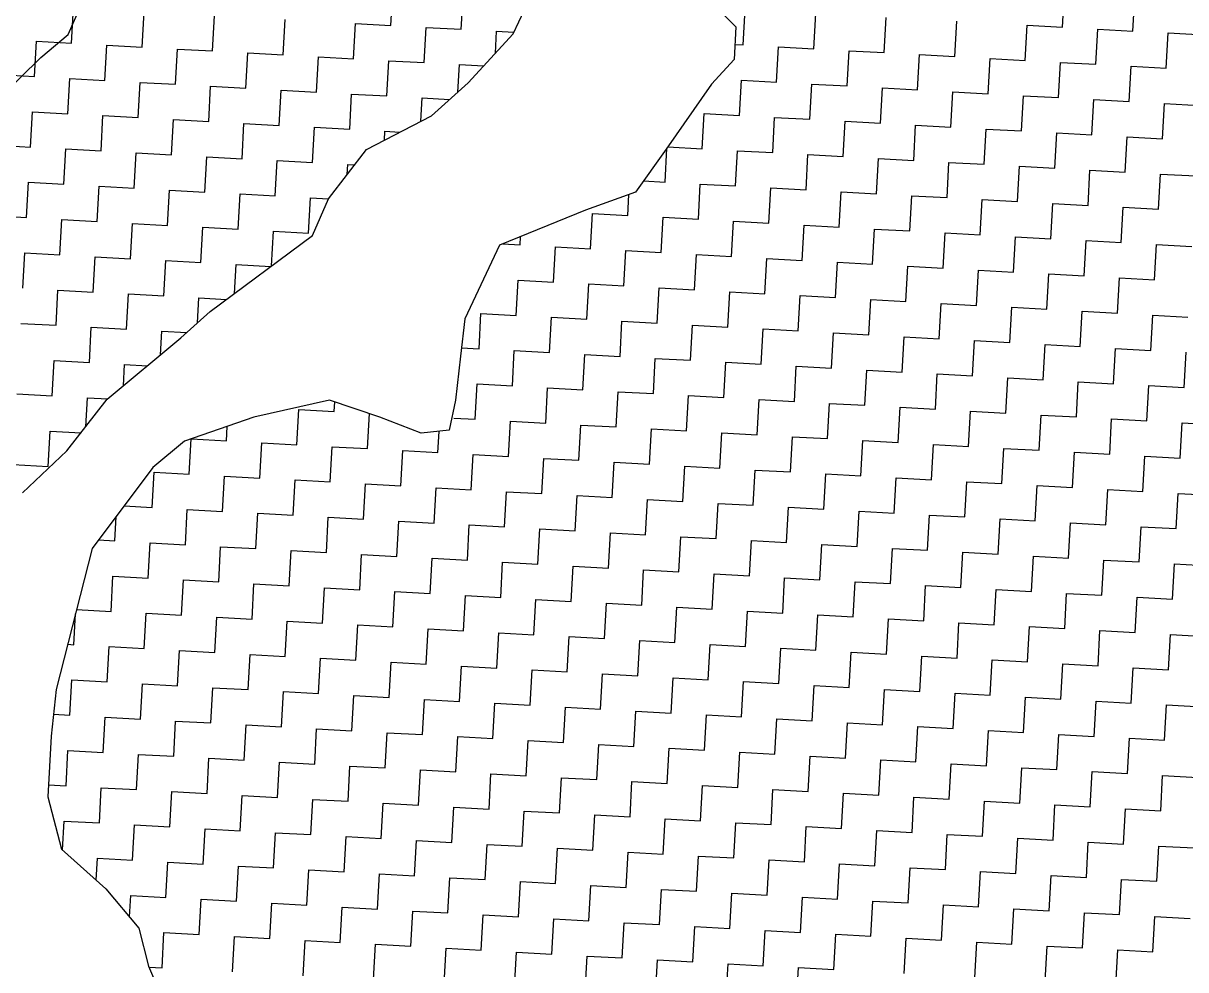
# Model space of a CAD drawing. Header units: metres. Extents: x 277693 to 281059, y 2038920 to 2043234.
# Drawn here: x 278589.8 to 279005.1, y 2042342.5 to 2042680.6 of the extents above; entities that cross this region are included whole.
import ezdxf

# ---------------------------------------------------------------- set-up
doc = ezdxf.new("R2010")
doc.units = ezdxf.units.M
doc.header["$MEASUREMENT"] = 0
doc.layers.add('LINE_WATER', color=4, linetype='Continuous')
doc.layers.add('POLY_HATCH', color=12, linetype='Continuous')

msp = doc.modelspace()

# ---------------------------------------------------------------- linework, layer by layer
at = {"layer": 'LINE_WATER'}
for p, q in [((278605.86, 2042676.52), (278613.52, 2042694.15)), ((278596.04, 2042668.36), (278605.86, 2042676.52)), ((278581.19, 2042653.8), (278596.04, 2042668.36))]:
    msp.add_line(p, q, dxfattribs=at)
at = {"layer": 'POLY_HATCH'}
for p, q in [((278764.78, 2042676.82), (278775.32, 2042699.19)), ((278834.91, 2042688.95), (278844.39, 2042679.24)), ((278844.39, 2042679.24), (278843.75, 2042667.6)), ((278748.78, 2042659.34), (278764.78, 2042676.82)), ((278843.75, 2042667.6), (278835.75, 2042658.86)), ((278735.6, 2042647.54), (278748.78, 2042659.34)), ((278835.75, 2042658.86), (278819.44, 2042635.55)), ((278712.39, 2042635.47), (278735.6, 2042647.54)), ((278698.89, 2042617.85), (278712.39, 2042635.47)), ((278819.44, 2042635.55), (278808.57, 2042620.29)), ((278693.16, 2042604.81), (278698.89, 2042617.85)), ((278808.57, 2042620.29), (278790.68, 2042613.77)), ((278790.68, 2042613.77), (278759.92, 2042601.27)), ((278656.59, 2042577.62), (278693.16, 2042604.81)), ((278759.92, 2042601.27), (278747.55, 2042574.99)), ((278646.04, 2042568.19), (278656.59, 2042577.62)), ((278747.55, 2042574.99), (278745.98, 2042561.72)), ((278619.78, 2042546.26), (278646.04, 2042568.19)), ((278745.98, 2042561.72), (278744.27, 2042545.96)), ((278605.4, 2042527.86), (278619.78, 2042546.26)), ((278699.18, 2042545.94), (278672.12, 2042539.92)), ((278717.22, 2042539.94), (278699.18, 2042545.94)), ((278744.27, 2042545.96), (278742.01, 2042535.23)), ((278672.12, 2042539.92), (278647.43, 2042531.27)), ((278731.93, 2042534.12), (278717.22, 2042539.94)), ((278742.01, 2042535.23), (278731.93, 2042534.12)), ((278647.43, 2042531.27), (278636.05, 2042521.88)), ((278589.55, 2042512.88), (278605.4, 2042527.86)), ((278636.05, 2042521.88), (278614.42, 2042493.03)), ((278614.42, 2042493.03), (278601.53, 2042442.57)), ((278601.53, 2042442.57), (278599.78, 2042425.98)), ((278599.78, 2042425.98), (278598.59, 2042404.34)), ((278598.59, 2042404.34), (278603.41, 2042385.65)), ((278603.41, 2042385.65), (278619.33, 2042371.42)), ((278619.33, 2042371.42), (278631.08, 2042357.42)), ((278631.08, 2042357.42), (278634.51, 2042343.87)), ((278634.51, 2042343.87), (278642.66, 2042325.06))]:
    msp.add_line(p, q, dxfattribs=at)
at = {"layer": 'POLY_HATCH', "linetype": 'Continuous'}
for p, q in [((278721.1, 2042679.8), (278721.8, 2042692.39)), ((278961.11, 2042679.19), (278961.81, 2042691.79)), ((278746.29, 2042678.41), (278746.99, 2042691)), ((278986.3, 2042677.8), (278987, 2042690.4)), ((278607.05, 2042673.45), (278607.74, 2042686.05)), ((278632.24, 2042672.06), (278632.94, 2042684.66)), ((278657.43, 2042670.67), (278658.13, 2042683.27)), ((278847.06, 2042672.85), (278847.75, 2042685.45)), ((278872.25, 2042671.46), (278872.94, 2042684.06)), ((278682.62, 2042669.29), (278683.32, 2042681.88)), ((278707.81, 2042667.9), (278708.51, 2042680.49)), ((278708.51, 2042680.49), (278721.1, 2042679.8)), ((278733, 2042666.51), (278733.7, 2042679.1)), ((278733.7, 2042679.1), (278746.29, 2042678.41)), ((278897.44, 2042670.07), (278898.13, 2042682.67)), ((278922.63, 2042668.68), (278923.32, 2042681.28)), ((278947.82, 2042667.29), (278948.52, 2042679.89)), ((278948.52, 2042679.89), (278961.11, 2042679.19)), ((278758.46, 2042669.91), (278758.89, 2042677.71)), ((278758.89, 2042677.71), (278765.04, 2042677.37)), ((278973.01, 2042665.9), (278973.71, 2042678.5)), ((278973.71, 2042678.5), (278986.3, 2042677.8)), ((278998.2, 2042664.51), (278998.9, 2042677.11)), ((278998.9, 2042677.11), (279011.49, 2042676.41)), ((278593.76, 2042661.55), (278594.45, 2042674.15)), ((278594.45, 2042674.15), (278607.05, 2042673.45)), ((278618.95, 2042660.16), (278619.65, 2042672.76)), ((278619.65, 2042672.76), (278632.24, 2042672.06)), ((278644.14, 2042658.77), (278644.84, 2042671.37)), ((278644.84, 2042671.37), (278657.43, 2042670.67)), ((278844.05, 2042673.02), (278847.06, 2042672.85)), ((278858.96, 2042659.56), (278859.65, 2042672.15)), ((278859.65, 2042672.15), (278872.25, 2042671.46)), ((278884.15, 2042658.17), (278884.84, 2042670.77)), ((278884.84, 2042670.77), (278897.44, 2042670.07)), ((278669.33, 2042657.38), (278670.03, 2042669.98)), ((278670.03, 2042669.98), (278682.62, 2042669.29)), ((278694.52, 2042656), (278695.22, 2042668.59)), ((278695.22, 2042668.59), (278707.81, 2042667.9)), ((278719.71, 2042654.61), (278720.41, 2042667.2)), ((278720.41, 2042667.2), (278733, 2042666.51)), ((278909.34, 2042656.78), (278910.03, 2042669.38)), ((278910.03, 2042669.38), (278922.63, 2042668.68)), ((278934.53, 2042655.39), (278935.23, 2042667.99)), ((278935.23, 2042667.99), (278947.82, 2042667.29)), ((278959.72, 2042654), (278960.42, 2042666.6)), ((278960.42, 2042666.6), (278973.01, 2042665.9)), ((278581.16, 2042662.25), (278593.76, 2042661.55)), ((278745.06, 2042656.01), (278745.6, 2042665.81)), ((278745.6, 2042665.81), (278754.27, 2042665.33)), ((278984.91, 2042652.61), (278985.61, 2042665.21)), ((278985.61, 2042665.21), (278998.2, 2042664.51)), ((278605.66, 2042648.26), (278606.36, 2042660.86)), ((278606.36, 2042660.86), (278618.95, 2042660.16)), ((278630.85, 2042646.87), (278631.55, 2042659.47)), ((278631.55, 2042659.47), (278644.14, 2042658.77)), ((278656.04, 2042645.48), (278656.74, 2042658.08)), ((278656.74, 2042658.08), (278669.33, 2042657.38)), ((278845.67, 2042647.66), (278846.36, 2042660.25)), ((278846.36, 2042660.25), (278858.96, 2042659.56)), ((278870.86, 2042646.27), (278871.55, 2042658.86)), ((278871.55, 2042658.86), (278884.15, 2042658.17)), ((278681.23, 2042644.09), (278681.93, 2042656.69)), ((278681.93, 2042656.69), (278694.52, 2042656)), ((278706.42, 2042642.7), (278707.12, 2042655.3)), ((278707.12, 2042655.3), (278719.71, 2042654.61)), ((278731.85, 2042645.59), (278732.31, 2042653.91)), ((278732.31, 2042653.91), (278742.11, 2042653.37)), ((278896.05, 2042644.88), (278896.74, 2042657.48)), ((278896.74, 2042657.48), (278909.34, 2042656.78)), ((278921.24, 2042643.49), (278921.93, 2042656.09)), ((278921.93, 2042656.09), (278934.53, 2042655.39)), ((278946.43, 2042642.1), (278947.13, 2042654.7)), ((278947.13, 2042654.7), (278959.72, 2042654)), ((278971.62, 2042640.71), (278972.32, 2042653.31)), ((278972.32, 2042653.31), (278984.91, 2042652.61)), ((278996.81, 2042639.32), (278997.51, 2042651.92)), ((278997.51, 2042651.92), (279010.1, 2042651.22)), ((278592.37, 2042636.36), (278593.07, 2042648.96)), ((278593.07, 2042648.96), (278605.66, 2042648.26)), ((278617.56, 2042634.97), (278618.26, 2042647.57)), ((278618.26, 2042647.57), (278630.85, 2042646.87)), ((278642.75, 2042633.58), (278643.45, 2042646.18)), ((278643.45, 2042646.18), (278656.04, 2042645.48)), ((278832.38, 2042635.76), (278833.07, 2042648.35)), ((278833.07, 2042648.35), (278845.67, 2042647.66)), ((278857.57, 2042634.37), (278858.26, 2042646.96)), ((278858.26, 2042646.96), (278870.86, 2042646.27)), ((278667.94, 2042632.19), (278668.64, 2042644.79)), ((278668.64, 2042644.79), (278681.23, 2042644.09)), ((278693.13, 2042630.8), (278693.83, 2042643.4)), ((278693.83, 2042643.4), (278706.42, 2042642.7)), ((278718.84, 2042638.83), (278719.02, 2042642.01)), ((278719.02, 2042642.01), (278724.39, 2042641.71)), ((278882.76, 2042632.98), (278883.45, 2042645.57)), ((278883.45, 2042645.57), (278896.05, 2042644.88)), ((278907.95, 2042631.59), (278908.64, 2042644.19)), ((278908.64, 2042644.19), (278921.24, 2042643.49)), ((278933.14, 2042630.2), (278933.84, 2042642.8)), ((278933.84, 2042642.8), (278946.43, 2042642.1)), ((278958.33, 2042628.81), (278959.03, 2042641.41)), ((278959.03, 2042641.41), (278971.62, 2042640.71)), ((278983.52, 2042627.42), (278984.22, 2042640.02)), ((278984.22, 2042640.02), (278996.81, 2042639.32)), ((278579.78, 2042637.06), (278592.37, 2042636.36)), ((278604.27, 2042623.07), (278604.97, 2042635.67)), ((278604.97, 2042635.67), (278617.56, 2042634.97)), ((278629.46, 2042621.68), (278630.16, 2042634.28)), ((278630.16, 2042634.28), (278642.75, 2042633.58)), ((278819.09, 2042623.86), (278819.76, 2042636.01)), ((278820.06, 2042636.44), (278832.38, 2042635.76)), ((278844.28, 2042622.47), (278844.97, 2042635.06)), ((278844.97, 2042635.06), (278857.57, 2042634.37)), ((278869.47, 2042621.08), (278870.16, 2042633.67)), ((278870.16, 2042633.67), (278882.76, 2042632.98)), ((278654.65, 2042620.29), (278655.35, 2042632.89)), ((278655.35, 2042632.89), (278667.94, 2042632.19)), ((278679.84, 2042618.9), (278680.54, 2042631.5)), ((278680.54, 2042631.5), (278693.13, 2042630.8)), ((278705.53, 2042626.52), (278705.73, 2042630.11)), ((278705.73, 2042630.11), (278708.18, 2042629.97)), ((278894.66, 2042619.69), (278895.35, 2042632.28)), ((278895.35, 2042632.28), (278907.95, 2042631.59)), ((278919.85, 2042618.3), (278920.55, 2042630.9)), ((278920.55, 2042630.9), (278933.14, 2042630.2)), ((278945.04, 2042616.91), (278945.74, 2042629.51)), ((278945.74, 2042629.51), (278958.33, 2042628.81)), ((278970.23, 2042615.52), (278970.93, 2042628.12)), ((278970.93, 2042628.12), (278983.52, 2042627.42)), ((278995.42, 2042614.13), (278996.12, 2042626.73)), ((278996.12, 2042626.73), (279008.71, 2042626.03)), ((278590.98, 2042611.17), (278591.68, 2042623.77)), ((278591.68, 2042623.77), (278604.27, 2042623.07)), ((278616.17, 2042609.78), (278616.87, 2042622.38)), ((278616.87, 2042622.38), (278629.46, 2042621.68)), ((278641.36, 2042608.39), (278642.06, 2042620.99)), ((278642.06, 2042620.99), (278654.65, 2042620.29)), ((278811.41, 2042624.28), (278819.09, 2042623.86)), ((278830.99, 2042610.57), (278831.68, 2042623.16)), ((278831.68, 2042623.16), (278844.28, 2042622.47)), ((278856.18, 2042609.18), (278856.87, 2042621.77)), ((278856.87, 2042621.77), (278869.47, 2042621.08)), ((278666.55, 2042607), (278667.25, 2042619.6)), ((278667.25, 2042619.6), (278679.84, 2042618.9)), ((278691.74, 2042605.61), (278692.44, 2042618.21)), ((278692.44, 2042618.21), (278698.89, 2042617.85)), ((278805.8, 2042611.96), (278806.21, 2042619.43)), ((278881.37, 2042607.79), (278882.06, 2042620.38)), ((278882.06, 2042620.38), (278894.66, 2042619.69)), ((278906.56, 2042606.4), (278907.26, 2042618.99)), ((278907.26, 2042618.99), (278919.85, 2042618.3)), ((278931.75, 2042605.01), (278932.45, 2042617.61)), ((278932.45, 2042617.61), (278945.04, 2042616.91)), ((278792.51, 2042600.06), (278793.2, 2042612.65)), ((278793.2, 2042612.65), (278805.8, 2042611.96)), ((278956.94, 2042603.62), (278957.64, 2042616.22)), ((278957.64, 2042616.22), (278970.23, 2042615.52)), ((278982.13, 2042602.23), (278982.83, 2042614.83)), ((278982.83, 2042614.83), (278995.42, 2042614.13)), ((278578.39, 2042611.87), (278590.98, 2042611.17)), ((278602.88, 2042597.88), (278603.58, 2042610.48)), ((278603.58, 2042610.48), (278616.17, 2042609.78)), ((278628.07, 2042596.49), (278628.77, 2042609.09)), ((278628.77, 2042609.09), (278641.36, 2042608.39)), ((278817.7, 2042598.67), (278818.39, 2042611.26)), ((278818.39, 2042611.26), (278830.99, 2042610.57)), ((278842.89, 2042597.28), (278843.58, 2042609.87)), ((278843.58, 2042609.87), (278856.18, 2042609.18)), ((278868.08, 2042595.89), (278868.77, 2042608.48)), ((278868.77, 2042608.48), (278881.37, 2042607.79)), ((278653.26, 2042595.1), (278653.96, 2042607.7)), ((278653.96, 2042607.7), (278666.55, 2042607)), ((278678.46, 2042593.89), (278679.15, 2042606.31)), ((278679.15, 2042606.31), (278691.74, 2042605.61)), ((278767.32, 2042601.45), (278767.48, 2042604.34)), ((278893.27, 2042594.5), (278893.97, 2042607.09)), ((278893.97, 2042607.09), (278906.56, 2042606.4)), ((278918.46, 2042593.11), (278919.16, 2042605.7)), ((278919.16, 2042605.7), (278931.75, 2042605.01)), ((278943.65, 2042591.72), (278944.35, 2042604.32)), ((278944.35, 2042604.32), (278956.94, 2042603.62)), ((278761.18, 2042601.78), (278767.32, 2042601.45)), ((278779.22, 2042588.16), (278779.91, 2042600.75)), ((278779.91, 2042600.75), (278792.51, 2042600.06)), ((278968.84, 2042590.33), (278969.54, 2042602.93)), ((278969.54, 2042602.93), (278982.13, 2042602.23)), ((278994.03, 2042588.94), (278994.73, 2042601.54)), ((278994.73, 2042601.54), (279007.32, 2042600.84)), ((278589.59, 2042585.98), (278590.29, 2042598.58)), ((278590.29, 2042598.58), (278602.88, 2042597.88)), ((278614.78, 2042584.59), (278615.48, 2042597.19)), ((278615.48, 2042597.19), (278628.07, 2042596.49)), ((278639.97, 2042583.2), (278640.67, 2042595.8)), ((278640.67, 2042595.8), (278653.26, 2042595.1)), ((278804.41, 2042586.77), (278805.1, 2042599.36)), ((278805.1, 2042599.36), (278817.7, 2042598.67)), ((278829.6, 2042585.38), (278830.29, 2042597.97)), ((278830.29, 2042597.97), (278842.89, 2042597.28)), ((278854.79, 2042583.99), (278855.48, 2042596.58)), ((278855.48, 2042596.58), (278868.08, 2042595.89)), ((278665.29, 2042584.09), (278665.86, 2042594.41)), ((278665.86, 2042594.41), (278678.24, 2042593.72)), ((278879.98, 2042582.6), (278880.68, 2042595.19)), ((278880.68, 2042595.19), (278893.27, 2042594.5)), ((278905.17, 2042581.21), (278905.87, 2042593.8)), ((278905.87, 2042593.8), (278918.46, 2042593.11)), ((278930.36, 2042579.82), (278931.06, 2042592.41)), ((278931.06, 2042592.41), (278943.65, 2042591.72)), ((278765.93, 2042576.25), (278766.62, 2042588.85)), ((278766.62, 2042588.85), (278779.22, 2042588.16)), ((278791.12, 2042574.87), (278791.81, 2042587.46)), ((278791.81, 2042587.46), (278804.41, 2042586.77)), ((278955.55, 2042578.43), (278956.25, 2042591.03)), ((278956.25, 2042591.03), (278968.84, 2042590.33)), ((278980.74, 2042577.04), (278981.44, 2042589.64)), ((278981.44, 2042589.64), (278994.03, 2042588.94)), ((278601.49, 2042572.69), (278602.19, 2042585.29)), ((278602.19, 2042585.29), (278614.78, 2042584.59)), ((278626.68, 2042571.3), (278627.38, 2042583.9)), ((278627.38, 2042583.9), (278639.97, 2042583.2)), ((278816.31, 2042573.48), (278817, 2042586.07)), ((278817, 2042586.07), (278829.6, 2042585.38)), ((278841.5, 2042572.09), (278842.19, 2042584.68)), ((278842.19, 2042584.68), (278854.79, 2042583.99)), ((278866.69, 2042570.7), (278867.39, 2042583.29)), ((278867.39, 2042583.29), (278879.98, 2042582.6)), ((278652.08, 2042573.59), (278652.57, 2042582.51)), ((278652.57, 2042582.51), (278662.43, 2042581.96)), ((278891.88, 2042569.31), (278892.58, 2042581.9)), ((278892.58, 2042581.9), (278905.17, 2042581.21)), ((278917.07, 2042567.92), (278917.77, 2042580.51)), ((278917.77, 2042580.51), (278930.36, 2042579.82)), ((278942.26, 2042566.53), (278942.96, 2042579.12)), ((278942.96, 2042579.12), (278955.55, 2042578.43)), ((278752.64, 2042564.35), (278753.33, 2042576.95)), ((278753.33, 2042576.95), (278765.93, 2042576.25)), ((278777.83, 2042562.96), (278778.52, 2042575.56)), ((278778.52, 2042575.56), (278791.12, 2042574.87)), ((278967.45, 2042565.14), (278968.15, 2042577.74)), ((278968.15, 2042577.74), (278980.74, 2042577.04)), ((278992.64, 2042563.75), (278993.34, 2042576.35)), ((278993.34, 2042576.35), (279005.93, 2042575.65)), ((278588.9, 2042573.38), (278601.49, 2042572.69)), ((278613.39, 2042559.4), (278614.09, 2042572)), ((278614.09, 2042572), (278626.68, 2042571.3)), ((278803.02, 2042561.58), (278803.71, 2042574.17)), ((278803.71, 2042574.17), (278816.31, 2042573.48)), ((278828.21, 2042560.19), (278828.9, 2042572.78)), ((278828.9, 2042572.78), (278841.5, 2042572.09)), ((278853.4, 2042558.8), (278854.1, 2042571.39)), ((278854.1, 2042571.39), (278866.69, 2042570.7)), ((278638.81, 2042562.15), (278639.28, 2042570.61)), ((278639.28, 2042570.61), (278648.2, 2042570.11)), ((278878.59, 2042557.41), (278879.29, 2042570)), ((278879.29, 2042570), (278891.88, 2042569.31)), ((278903.78, 2042556.02), (278904.48, 2042568.61)), ((278904.48, 2042568.61), (278917.07, 2042567.92)), ((278928.97, 2042554.63), (278929.67, 2042567.22)), ((278929.67, 2042567.22), (278942.26, 2042566.53)), ((278746.33, 2042564.7), (278752.64, 2042564.35)), ((278764.54, 2042551.06), (278765.23, 2042563.66)), ((278765.23, 2042563.66), (278777.83, 2042562.96)), ((278954.16, 2042553.24), (278954.86, 2042565.83)), ((278954.86, 2042565.83), (278967.45, 2042565.14)), ((278979.35, 2042551.85), (278980.05, 2042564.45)), ((278980.05, 2042564.45), (278992.64, 2042563.75)), ((279004.55, 2042550.46), (279005.24, 2042563.06)), ((278600.1, 2042547.5), (278600.8, 2042560.09)), ((278600.8, 2042560.09), (278613.39, 2042559.4)), ((278625.57, 2042551.1), (278625.99, 2042558.71)), ((278625.99, 2042558.71), (278634.15, 2042558.26)), ((278789.73, 2042549.67), (278790.42, 2042562.27)), ((278790.42, 2042562.27), (278803.02, 2042561.58)), ((278814.92, 2042548.29), (278815.61, 2042560.88)), ((278815.61, 2042560.88), (278828.21, 2042560.19)), ((278840.11, 2042546.9), (278840.81, 2042559.49)), ((278840.81, 2042559.49), (278853.4, 2042558.8)), ((278865.3, 2042545.51), (278866, 2042558.1)), ((278866, 2042558.1), (278878.59, 2042557.41)), ((278890.49, 2042544.12), (278891.19, 2042556.71)), ((278891.19, 2042556.71), (278903.78, 2042556.02)), ((278915.68, 2042542.73), (278916.38, 2042555.32)), ((278916.38, 2042555.32), (278928.97, 2042554.63)), ((278751.25, 2042539.16), (278751.94, 2042551.76)), ((278751.94, 2042551.76), (278764.54, 2042551.06)), ((278776.44, 2042537.77), (278777.13, 2042550.37)), ((278777.13, 2042550.37), (278789.73, 2042549.67)), ((278940.87, 2042541.34), (278941.57, 2042553.93)), ((278941.57, 2042553.93), (278954.16, 2042553.24)), ((278966.06, 2042539.95), (278966.76, 2042552.54)), ((278966.76, 2042552.54), (278979.35, 2042551.85)), ((278991.26, 2042538.56), (278991.95, 2042551.15)), ((278991.95, 2042551.15), (279004.55, 2042550.46)), ((278587.51, 2042548.19), (278600.1, 2042547.5)), ((278612.13, 2042536.47), (278612.7, 2042546.8)), ((278612.7, 2042546.8), (278619.95, 2042546.4)), ((278801.63, 2042536.38), (278802.32, 2042548.98)), ((278802.32, 2042548.98), (278814.92, 2042548.29)), ((278826.82, 2042535), (278827.52, 2042547.59)), ((278827.52, 2042547.59), (278840.11, 2042546.9)), ((278852.01, 2042533.61), (278852.71, 2042546.2)), ((278852.71, 2042546.2), (278865.3, 2042545.51)), ((278687.58, 2042530.04), (278688.27, 2042542.64)), ((278688.27, 2042542.64), (278700.87, 2042541.94)), ((278700.87, 2042541.94), (278701.05, 2042545.32)), ((278877.2, 2042532.22), (278877.9, 2042544.81)), ((278877.9, 2042544.81), (278890.49, 2042544.12)), ((278902.39, 2042530.83), (278903.09, 2042543.42)), ((278903.09, 2042543.42), (278915.68, 2042542.73)), ((278927.58, 2042529.44), (278928.28, 2042542.03)), ((278928.28, 2042542.03), (278940.87, 2042541.34)), ((278712.77, 2042528.65), (278713.46, 2042541.19)), ((278743.58, 2042539.59), (278751.25, 2042539.16)), ((278763.15, 2042525.87), (278763.84, 2042538.47)), ((278763.84, 2042538.47), (278776.44, 2042537.77)), ((278952.77, 2042528.05), (278953.47, 2042540.64)), ((278953.47, 2042540.64), (278966.06, 2042539.95)), ((278977.97, 2042526.66), (278978.66, 2042539.25)), ((278978.66, 2042539.25), (278991.26, 2042538.56)), ((279003.16, 2042525.27), (279003.85, 2042537.86)), ((279003.85, 2042537.86), (279016.45, 2042537.17)), ((278598.71, 2042522.31), (278599.41, 2042534.9)), ((278599.41, 2042534.9), (278610.43, 2042534.3)), ((278662.39, 2042531.43), (278662.67, 2042536.61)), ((278737.96, 2042527.26), (278738.38, 2042534.83)), ((278788.34, 2042524.48), (278789.03, 2042537.08)), ((278789.03, 2042537.08), (278801.63, 2042536.38)), ((278813.53, 2042523.09), (278814.23, 2042535.69)), ((278814.23, 2042535.69), (278826.82, 2042535)), ((278838.72, 2042521.7), (278839.42, 2042534.3)), ((278839.42, 2042534.3), (278852.01, 2042533.61)), ((278649.1, 2042519.53), (278649.79, 2042532.1)), ((278649.86, 2042532.12), (278662.39, 2042531.43)), ((278674.29, 2042518.14), (278674.98, 2042530.74)), ((278674.98, 2042530.74), (278687.58, 2042530.04)), ((278699.48, 2042516.75), (278700.17, 2042529.35)), ((278700.17, 2042529.35), (278712.77, 2042528.65)), ((278863.91, 2042520.32), (278864.61, 2042532.91)), ((278864.61, 2042532.91), (278877.2, 2042532.22)), ((278889.1, 2042518.93), (278889.8, 2042531.52)), ((278889.8, 2042531.52), (278902.39, 2042530.83)), ((278914.29, 2042517.54), (278914.99, 2042530.13)), ((278914.99, 2042530.13), (278927.58, 2042529.44)), ((278724.67, 2042515.36), (278725.36, 2042527.96)), ((278725.36, 2042527.96), (278737.96, 2042527.26)), ((278749.86, 2042513.97), (278750.55, 2042526.57)), ((278750.55, 2042526.57), (278763.15, 2042525.87)), ((278775.05, 2042512.58), (278775.74, 2042525.18)), ((278775.74, 2042525.18), (278788.34, 2042524.48)), ((278939.48, 2042516.15), (278940.18, 2042528.74)), ((278940.18, 2042528.74), (278952.77, 2042528.05)), ((278964.68, 2042514.76), (278965.37, 2042527.35)), ((278965.37, 2042527.35), (278977.97, 2042526.66)), ((278989.87, 2042513.37), (278990.56, 2042525.96)), ((278990.56, 2042525.96), (279003.16, 2042525.27)), ((278586.12, 2042523), (278598.71, 2042522.31)), ((278800.24, 2042511.19), (278800.93, 2042523.79)), ((278800.93, 2042523.79), (278813.53, 2042523.09)), ((278825.43, 2042509.8), (278826.13, 2042522.4)), ((278826.13, 2042522.4), (278838.72, 2042521.7)), ((278850.62, 2042508.41), (278851.32, 2042521.01)), ((278851.32, 2042521.01), (278863.91, 2042520.32)), ((278635.81, 2042507.63), (278636.5, 2042520.22)), ((278636.5, 2042520.22), (278649.1, 2042519.53)), ((278661, 2042506.24), (278661.69, 2042518.84)), ((278661.69, 2042518.84), (278674.29, 2042518.14)), ((278686.19, 2042504.85), (278686.88, 2042517.45)), ((278686.88, 2042517.45), (278699.48, 2042516.75)), ((278875.81, 2042507.03), (278876.51, 2042519.62)), ((278876.51, 2042519.62), (278889.1, 2042518.93)), ((278901, 2042505.64), (278901.7, 2042518.23)), ((278901.7, 2042518.23), (278914.29, 2042517.54)), ((278926.19, 2042504.25), (278926.89, 2042516.84)), ((278926.89, 2042516.84), (278939.48, 2042516.15)), ((278711.38, 2042503.46), (278712.07, 2042516.06)), ((278712.07, 2042516.06), (278724.67, 2042515.36)), ((278736.57, 2042502.07), (278737.26, 2042514.67)), ((278737.26, 2042514.67), (278749.86, 2042513.97)), ((278761.76, 2042500.68), (278762.45, 2042513.28)), ((278762.45, 2042513.28), (278775.05, 2042512.58)), ((278951.38, 2042502.86), (278952.08, 2042515.45)), ((278952.08, 2042515.45), (278964.68, 2042514.76)), ((278976.58, 2042501.47), (278977.27, 2042514.06)), ((278977.27, 2042514.06), (278989.87, 2042513.37)), ((279001.77, 2042500.08), (279002.46, 2042512.67)), ((279002.46, 2042512.67), (279015.06, 2042511.98)), ((278786.95, 2042499.29), (278787.64, 2042511.89)), ((278787.64, 2042511.89), (278800.24, 2042511.19)), ((278812.14, 2042497.9), (278812.84, 2042510.5)), ((278812.84, 2042510.5), (278825.43, 2042509.8)), ((278837.33, 2042496.51), (278838.03, 2042509.11)), ((278838.03, 2042509.11), (278850.62, 2042508.41)), ((278622.52, 2042495.73), (278623, 2042504.47)), ((278625.78, 2042508.18), (278635.81, 2042507.63)), ((278647.71, 2042494.34), (278648.4, 2042506.93)), ((278648.4, 2042506.93), (278661, 2042506.24)), ((278672.9, 2042492.95), (278673.59, 2042505.55)), ((278673.59, 2042505.55), (278686.19, 2042504.85)), ((278862.52, 2042495.12), (278863.22, 2042507.72)), ((278863.22, 2042507.72), (278875.81, 2042507.03)), ((278887.71, 2042493.74), (278888.41, 2042506.33)), ((278888.41, 2042506.33), (278901, 2042505.64)), ((278912.9, 2042492.35), (278913.6, 2042504.94)), ((278913.6, 2042504.94), (278926.19, 2042504.25)), ((278698.09, 2042491.56), (278698.78, 2042504.16)), ((278698.78, 2042504.16), (278711.38, 2042503.46)), ((278723.28, 2042490.17), (278723.97, 2042502.77)), ((278723.97, 2042502.77), (278736.57, 2042502.07)), ((278748.47, 2042488.78), (278749.16, 2042501.38)), ((278749.16, 2042501.38), (278761.76, 2042500.68)), ((278938.09, 2042490.96), (278938.79, 2042503.55)), ((278938.79, 2042503.55), (278951.38, 2042502.86)), ((278963.29, 2042489.57), (278963.98, 2042502.16)), ((278963.98, 2042502.16), (278976.58, 2042501.47)), ((278988.48, 2042488.18), (278989.17, 2042500.77)), ((278989.17, 2042500.77), (279001.77, 2042500.08)), ((278616.68, 2042496.05), (278622.52, 2042495.73)), ((278773.66, 2042487.39), (278774.35, 2042499.99)), ((278774.35, 2042499.99), (278786.95, 2042499.29)), ((278798.85, 2042486), (278799.55, 2042498.6)), ((278799.55, 2042498.6), (278812.14, 2042497.9)), ((278824.04, 2042484.61), (278824.74, 2042497.21)), ((278824.74, 2042497.21), (278837.33, 2042496.51)), ((278634.42, 2042482.44), (278635.11, 2042495.03)), ((278635.11, 2042495.03), (278647.71, 2042494.34)), ((278659.61, 2042481.05), (278660.3, 2042493.64)), ((278660.3, 2042493.64), (278672.9, 2042492.95)), ((278684.8, 2042479.66), (278685.49, 2042492.25)), ((278685.49, 2042492.25), (278698.09, 2042491.56)), ((278849.23, 2042483.22), (278849.93, 2042495.82)), ((278849.93, 2042495.82), (278862.52, 2042495.12)), ((278874.42, 2042481.83), (278875.12, 2042494.43)), ((278875.12, 2042494.43), (278887.71, 2042493.74)), ((278899.61, 2042480.45), (278900.31, 2042493.04)), ((278900.31, 2042493.04), (278912.9, 2042492.35)), ((278709.99, 2042478.27), (278710.68, 2042490.87)), ((278710.68, 2042490.87), (278723.28, 2042490.17)), ((278735.18, 2042476.88), (278735.87, 2042489.48)), ((278735.87, 2042489.48), (278748.47, 2042488.78)), ((278760.37, 2042475.49), (278761.06, 2042488.09)), ((278761.06, 2042488.09), (278773.66, 2042487.39)), ((278924.8, 2042479.06), (278925.5, 2042491.65)), ((278925.5, 2042491.65), (278938.09, 2042490.96)), ((278950, 2042477.67), (278950.69, 2042490.26)), ((278950.69, 2042490.26), (278963.29, 2042489.57)), ((278975.19, 2042476.28), (278975.88, 2042488.87)), ((278975.88, 2042488.87), (278988.48, 2042488.18)), ((278785.56, 2042474.1), (278786.26, 2042486.7)), ((278786.26, 2042486.7), (278798.85, 2042486)), ((278810.75, 2042472.71), (278811.45, 2042485.31)), ((278811.45, 2042485.31), (278824.04, 2042484.61)), ((278835.94, 2042471.32), (278836.64, 2042483.92)), ((278836.64, 2042483.92), (278849.23, 2042483.22)), ((279000.38, 2042474.89), (279001.07, 2042487.48)), ((279001.07, 2042487.48), (279013.67, 2042486.79)), ((278621.13, 2042470.54), (278621.82, 2042483.13)), ((278621.82, 2042483.13), (278634.42, 2042482.44)), ((278646.32, 2042469.15), (278647.01, 2042481.74)), ((278647.01, 2042481.74), (278659.61, 2042481.05)), ((278671.51, 2042467.76), (278672.2, 2042480.35)), ((278672.2, 2042480.35), (278684.8, 2042479.66)), ((278861.13, 2042469.93), (278861.83, 2042482.53)), ((278861.83, 2042482.53), (278874.42, 2042481.83)), ((278886.32, 2042468.54), (278887.02, 2042481.14)), ((278887.02, 2042481.14), (278899.61, 2042480.45)), ((278911.51, 2042467.16), (278912.21, 2042479.75)), ((278912.21, 2042479.75), (278924.8, 2042479.06)), ((278696.7, 2042466.37), (278697.39, 2042478.96)), ((278697.39, 2042478.96), (278709.99, 2042478.27)), ((278721.89, 2042464.98), (278722.58, 2042477.58)), ((278722.58, 2042477.58), (278735.18, 2042476.88)), ((278747.08, 2042463.59), (278747.77, 2042476.19)), ((278747.77, 2042476.19), (278760.37, 2042475.49)), ((278936.71, 2042465.77), (278937.4, 2042478.36)), ((278937.4, 2042478.36), (278950, 2042477.67)), ((278961.9, 2042464.38), (278962.59, 2042476.97)), ((278962.59, 2042476.97), (278975.19, 2042476.28)), ((278987.09, 2042462.99), (278987.78, 2042475.58)), ((278987.78, 2042475.58), (279000.38, 2042474.89)), ((278608.85, 2042471.21), (278621.13, 2042470.54)), ((278772.27, 2042462.2), (278772.97, 2042474.8)), ((278772.97, 2042474.8), (278785.56, 2042474.1)), ((278797.46, 2042460.81), (278798.16, 2042473.41)), ((278798.16, 2042473.41), (278810.75, 2042472.71)), ((278822.65, 2042459.42), (278823.35, 2042472.02)), ((278823.35, 2042472.02), (278835.94, 2042471.32)), ((278607.84, 2042458.64), (278608.44, 2042469.63)), ((278633.03, 2042457.25), (278633.72, 2042469.84)), ((278633.72, 2042469.84), (278646.32, 2042469.15)), ((278658.22, 2042455.86), (278658.91, 2042468.45)), ((278658.91, 2042468.45), (278671.51, 2042467.76)), ((278683.41, 2042454.47), (278684.1, 2042467.06)), ((278684.1, 2042467.06), (278696.7, 2042466.37)), ((278847.84, 2042458.03), (278848.54, 2042470.63)), ((278848.54, 2042470.63), (278861.13, 2042469.93)), ((278873.03, 2042456.64), (278873.73, 2042469.24)), ((278873.73, 2042469.24), (278886.32, 2042468.54)), ((278898.22, 2042455.25), (278898.92, 2042467.85)), ((278898.92, 2042467.85), (278911.51, 2042467.16)), ((278708.6, 2042453.08), (278709.29, 2042465.67)), ((278709.29, 2042465.67), (278721.89, 2042464.98)), ((278733.79, 2042451.69), (278734.48, 2042464.29)), ((278734.48, 2042464.29), (278747.08, 2042463.59)), ((278758.98, 2042450.3), (278759.68, 2042462.9)), ((278759.68, 2042462.9), (278772.27, 2042462.2)), ((278923.42, 2042453.87), (278924.11, 2042466.46)), ((278924.11, 2042466.46), (278936.71, 2042465.77)), ((278948.61, 2042452.48), (278949.3, 2042465.07)), ((278949.3, 2042465.07), (278961.9, 2042464.38)), ((278973.8, 2042451.09), (278974.49, 2042463.68)), ((278974.49, 2042463.68), (278987.09, 2042462.99)), ((278605.67, 2042458.76), (278607.84, 2042458.64)), ((278784.17, 2042448.91), (278784.87, 2042461.51)), ((278784.87, 2042461.51), (278797.46, 2042460.81)), ((278809.36, 2042447.52), (278810.06, 2042460.12)), ((278810.06, 2042460.12), (278822.65, 2042459.42)), ((278834.55, 2042446.13), (278835.25, 2042458.73)), ((278835.25, 2042458.73), (278847.84, 2042458.03)), ((278998.99, 2042449.7), (278999.68, 2042462.29)), ((278999.68, 2042462.29), (279012.28, 2042461.6)), ((278619.74, 2042445.35), (278620.43, 2042457.94)), ((278620.43, 2042457.94), (278633.03, 2042457.25)), ((278644.93, 2042443.96), (278645.62, 2042456.55)), ((278645.62, 2042456.55), (278658.22, 2042455.86)), ((278670.12, 2042442.57), (278670.81, 2042455.16)), ((278670.81, 2042455.16), (278683.41, 2042454.47)), ((278859.74, 2042444.74), (278860.44, 2042457.34)), ((278860.44, 2042457.34), (278873.03, 2042456.64)), ((278884.93, 2042443.35), (278885.63, 2042455.95)), ((278885.63, 2042455.95), (278898.22, 2042455.25)), ((278910.13, 2042441.96), (278910.82, 2042454.56)), ((278910.82, 2042454.56), (278923.42, 2042453.87)), ((278695.31, 2042441.18), (278696, 2042453.77)), ((278696, 2042453.77), (278708.6, 2042453.08)), ((278720.5, 2042439.79), (278721.19, 2042452.38)), ((278721.19, 2042452.38), (278733.79, 2042451.69)), ((278745.69, 2042438.4), (278746.39, 2042451)), ((278746.39, 2042451), (278758.98, 2042450.3)), ((278935.32, 2042440.58), (278936.01, 2042453.17)), ((278936.01, 2042453.17), (278948.61, 2042452.48)), ((278960.51, 2042439.19), (278961.2, 2042451.78)), ((278961.2, 2042451.78), (278973.8, 2042451.09)), ((278985.7, 2042437.8), (278986.39, 2042450.39)), ((278986.39, 2042450.39), (278998.99, 2042449.7)), ((278770.88, 2042437.01), (278771.58, 2042449.61)), ((278771.58, 2042449.61), (278784.17, 2042448.91)), ((278796.07, 2042435.62), (278796.77, 2042448.22)), ((278796.77, 2042448.22), (278809.36, 2042447.52)), ((278821.26, 2042434.23), (278821.96, 2042446.83)), ((278821.96, 2042446.83), (278834.55, 2042446.13)), ((278606.45, 2042433.45), (278607.14, 2042446.04)), ((278607.14, 2042446.04), (278619.74, 2042445.35)), ((278631.64, 2042432.06), (278632.33, 2042444.65)), ((278632.33, 2042444.65), (278644.93, 2042443.96)), ((278656.83, 2042430.67), (278657.52, 2042443.26)), ((278657.52, 2042443.26), (278670.12, 2042442.57)), ((278846.45, 2042432.84), (278847.15, 2042445.44)), ((278847.15, 2042445.44), (278859.74, 2042444.74)), ((278871.64, 2042431.45), (278872.34, 2042444.05)), ((278872.34, 2042444.05), (278884.93, 2042443.35)), ((278896.84, 2042430.06), (278897.53, 2042442.66)), ((278897.53, 2042442.66), (278910.13, 2042441.96)), ((278682.02, 2042429.28), (278682.71, 2042441.87)), ((278682.71, 2042441.87), (278695.31, 2042441.18)), ((278707.21, 2042427.89), (278707.9, 2042440.48)), ((278707.9, 2042440.48), (278720.5, 2042439.79)), ((278732.4, 2042426.5), (278733.1, 2042439.09)), ((278733.1, 2042439.09), (278745.69, 2042438.4)), ((278922.03, 2042428.67), (278922.72, 2042441.27)), ((278922.72, 2042441.27), (278935.32, 2042440.58)), ((278947.22, 2042427.29), (278947.91, 2042439.88)), ((278947.91, 2042439.88), (278960.51, 2042439.19)), ((278972.41, 2042425.9), (278973.1, 2042438.49)), ((278973.1, 2042438.49), (278985.7, 2042437.8)), ((278600.6, 2042433.77), (278606.45, 2042433.45)), ((278757.59, 2042425.11), (278758.29, 2042437.71)), ((278758.29, 2042437.71), (278770.88, 2042437.01)), ((278782.78, 2042423.72), (278783.48, 2042436.32)), ((278783.48, 2042436.32), (278796.07, 2042435.62)), ((278807.97, 2042422.33), (278808.67, 2042434.93)), ((278808.67, 2042434.93), (278821.26, 2042434.23)), ((278997.6, 2042424.51), (278998.29, 2042437.1)), ((278998.29, 2042437.1), (279010.89, 2042436.41)), ((278618.35, 2042420.16), (278619.04, 2042432.75)), ((278619.04, 2042432.75), (278631.64, 2042432.06)), ((278643.54, 2042418.77), (278644.23, 2042431.36)), ((278644.23, 2042431.36), (278656.83, 2042430.67)), ((278668.73, 2042417.38), (278669.42, 2042429.97)), ((278669.42, 2042429.97), (278682.02, 2042429.28)), ((278833.16, 2042420.94), (278833.86, 2042433.54)), ((278833.86, 2042433.54), (278846.45, 2042432.84)), ((278858.35, 2042419.55), (278859.05, 2042432.15)), ((278859.05, 2042432.15), (278871.64, 2042431.45)), ((278883.55, 2042418.16), (278884.24, 2042430.76)), ((278884.24, 2042430.76), (278896.84, 2042430.06)), ((278693.92, 2042415.99), (278694.61, 2042428.58)), ((278694.61, 2042428.58), (278707.21, 2042427.89)), ((278719.11, 2042414.6), (278719.81, 2042427.19)), ((278719.81, 2042427.19), (278732.4, 2042426.5)), ((278744.3, 2042413.21), (278745, 2042425.8)), ((278745, 2042425.8), (278757.59, 2042425.11)), ((278908.74, 2042416.77), (278909.43, 2042429.37)), ((278909.43, 2042429.37), (278922.03, 2042428.67)), ((278933.93, 2042415.38), (278934.62, 2042427.98)), ((278934.62, 2042427.98), (278947.22, 2042427.29)), ((278959.12, 2042414), (278959.81, 2042426.59)), ((278959.81, 2042426.59), (278972.41, 2042425.9)), ((278769.49, 2042411.82), (278770.19, 2042424.42)), ((278770.19, 2042424.42), (278782.78, 2042423.72)), ((278794.68, 2042410.43), (278795.38, 2042423.03)), ((278795.38, 2042423.03), (278807.97, 2042422.33)), ((278819.87, 2042409.04), (278820.57, 2042421.64)), ((278820.57, 2042421.64), (278833.16, 2042420.94)), ((278984.31, 2042412.61), (278985, 2042425.2)), ((278985, 2042425.2), (278997.6, 2042424.51)), ((278605.06, 2042408.26), (278605.75, 2042420.85)), ((278605.75, 2042420.85), (278618.35, 2042420.16)), ((278630.25, 2042406.87), (278630.94, 2042419.46)), ((278630.94, 2042419.46), (278643.54, 2042418.77)), ((278655.44, 2042405.48), (278656.13, 2042418.07)), ((278656.13, 2042418.07), (278668.73, 2042417.38)), ((278845.06, 2042407.65), (278845.76, 2042420.25)), ((278845.76, 2042420.25), (278858.35, 2042419.55)), ((278870.26, 2042406.26), (278870.95, 2042418.86)), ((278870.95, 2042418.86), (278883.55, 2042418.16)), ((278895.45, 2042404.87), (278896.14, 2042417.47)), ((278896.14, 2042417.47), (278908.74, 2042416.77)), ((278680.63, 2042404.09), (278681.32, 2042416.68)), ((278681.32, 2042416.68), (278693.92, 2042415.99)), ((278705.82, 2042402.7), (278706.52, 2042415.29)), ((278706.52, 2042415.29), (278719.11, 2042414.6)), ((278731.01, 2042401.31), (278731.71, 2042413.9)), ((278731.71, 2042413.9), (278744.3, 2042413.21)), ((278920.64, 2042403.48), (278921.33, 2042416.08)), ((278921.33, 2042416.08), (278933.93, 2042415.38)), ((278945.83, 2042402.09), (278946.52, 2042414.69)), ((278946.52, 2042414.69), (278959.12, 2042414)), ((278971.02, 2042400.7), (278971.71, 2042413.3)), ((278971.71, 2042413.3), (278984.31, 2042412.61)), ((278756.2, 2042399.92), (278756.9, 2042412.51)), ((278756.9, 2042412.51), (278769.49, 2042411.82)), ((278781.39, 2042398.53), (278782.09, 2042411.13)), ((278782.09, 2042411.13), (278794.68, 2042410.43)), ((278806.58, 2042397.14), (278807.28, 2042409.74)), ((278807.28, 2042409.74), (278819.87, 2042409.04)), ((278996.21, 2042399.32), (278996.9, 2042411.91)), ((278996.9, 2042411.91), (279009.5, 2042411.22)), ((278598.82, 2042408.6), (278605.06, 2042408.26)), ((278616.96, 2042394.97), (278617.65, 2042407.56)), ((278617.65, 2042407.56), (278630.25, 2042406.87)), ((278642.15, 2042393.58), (278642.84, 2042406.17)), ((278642.84, 2042406.17), (278655.44, 2042405.48)), ((278667.34, 2042392.19), (278668.03, 2042404.78)), ((278668.03, 2042404.78), (278680.63, 2042404.09)), ((278831.77, 2042395.75), (278832.47, 2042408.35)), ((278832.47, 2042408.35), (278845.06, 2042407.65)), ((278856.97, 2042394.36), (278857.66, 2042406.96)), ((278857.66, 2042406.96), (278870.26, 2042406.26)), ((278882.16, 2042392.97), (278882.85, 2042405.57)), ((278882.85, 2042405.57), (278895.45, 2042404.87)), ((278692.53, 2042390.8), (278693.23, 2042403.39)), ((278693.23, 2042403.39), (278705.82, 2042402.7)), ((278717.72, 2042389.41), (278718.42, 2042402)), ((278718.42, 2042402), (278731.01, 2042401.31)), ((278742.91, 2042388.02), (278743.61, 2042400.61)), ((278743.61, 2042400.61), (278756.2, 2042399.92)), ((278907.35, 2042391.58), (278908.04, 2042404.18)), ((278908.04, 2042404.18), (278920.64, 2042403.48)), ((278932.54, 2042390.19), (278933.23, 2042402.79)), ((278933.23, 2042402.79), (278945.83, 2042402.09)), ((278957.73, 2042388.8), (278958.42, 2042401.4)), ((278958.42, 2042401.4), (278971.02, 2042400.7)), ((278768.1, 2042386.63), (278768.8, 2042399.22)), ((278768.8, 2042399.22), (278781.39, 2042398.53)), ((278793.29, 2042385.24), (278793.99, 2042397.84)), ((278793.99, 2042397.84), (278806.58, 2042397.14)), ((278818.48, 2042383.85), (278819.18, 2042396.45)), ((278819.18, 2042396.45), (278831.77, 2042395.75)), ((278982.92, 2042387.41), (278983.61, 2042400.01)), ((278983.61, 2042400.01), (278996.21, 2042399.32)), ((278603.79, 2042385.31), (278604.36, 2042395.66)), ((278604.36, 2042395.66), (278616.96, 2042394.97)), ((278628.86, 2042381.68), (278629.55, 2042394.27)), ((278629.55, 2042394.27), (278642.15, 2042393.58)), ((278654.05, 2042380.29), (278654.74, 2042392.88)), ((278654.74, 2042392.88), (278667.34, 2042392.19)), ((278843.68, 2042382.46), (278844.37, 2042395.06)), ((278844.37, 2042395.06), (278856.97, 2042394.36)), ((278868.87, 2042381.07), (278869.56, 2042393.67)), ((278869.56, 2042393.67), (278882.16, 2042392.97)), ((278894.06, 2042379.68), (278894.75, 2042392.28)), ((278894.75, 2042392.28), (278907.35, 2042391.58)), ((278679.24, 2042378.9), (278679.93, 2042391.49)), ((278679.93, 2042391.49), (278692.53, 2042390.8)), ((278704.43, 2042377.51), (278705.13, 2042390.1)), ((278705.13, 2042390.1), (278717.72, 2042389.41)), ((278729.62, 2042376.12), (278730.32, 2042388.71)), ((278730.32, 2042388.71), (278742.91, 2042388.02)), ((278919.25, 2042378.29), (278919.94, 2042390.89)), ((278919.94, 2042390.89), (278932.54, 2042390.19)), ((278944.44, 2042376.9), (278945.13, 2042389.5)), ((278945.13, 2042389.5), (278957.73, 2042388.8)), ((278969.63, 2042375.51), (278970.32, 2042388.11)), ((278970.32, 2042388.11), (278982.92, 2042387.41)), ((278754.81, 2042374.73), (278755.51, 2042387.32)), ((278755.51, 2042387.32), (278768.1, 2042386.63)), ((278780, 2042373.34), (278780.7, 2042385.93)), ((278780.7, 2042385.93), (278793.29, 2042385.24)), ((278805.19, 2042371.95), (278805.89, 2042384.55)), ((278805.89, 2042384.55), (278818.48, 2042383.85)), ((278994.82, 2042374.12), (278995.51, 2042386.72)), ((278995.51, 2042386.72), (279008.11, 2042386.03)), ((278615.83, 2042374.54), (278616.26, 2042382.37)), ((278616.26, 2042382.37), (278628.86, 2042381.68)), ((278640.76, 2042368.39), (278641.45, 2042380.98)), ((278641.45, 2042380.98), (278654.05, 2042380.29)), ((278830.38, 2042370.56), (278831.08, 2042383.16)), ((278831.08, 2042383.16), (278843.68, 2042382.46)), ((278855.58, 2042369.17), (278856.27, 2042381.77)), ((278856.27, 2042381.77), (278868.87, 2042381.07)), ((278880.77, 2042367.78), (278881.46, 2042380.38)), ((278881.46, 2042380.38), (278894.06, 2042379.68)), ((278665.95, 2042367), (278666.64, 2042379.59)), ((278666.64, 2042379.59), (278679.24, 2042378.9)), ((278691.14, 2042365.61), (278691.84, 2042378.2)), ((278691.84, 2042378.2), (278704.43, 2042377.51)), ((278716.33, 2042364.22), (278717.03, 2042376.81)), ((278717.03, 2042376.81), (278729.62, 2042376.12)), ((278905.96, 2042366.39), (278906.65, 2042378.99)), ((278906.65, 2042378.99), (278919.25, 2042378.29)), ((278931.15, 2042365), (278931.84, 2042377.6)), ((278931.84, 2042377.6), (278944.44, 2042376.9)), ((278956.34, 2042363.61), (278957.03, 2042376.21)), ((278957.03, 2042376.21), (278969.63, 2042375.51)), ((278741.52, 2042362.83), (278742.22, 2042375.42)), ((278742.22, 2042375.42), (278754.81, 2042374.73)), ((278766.71, 2042361.44), (278767.41, 2042374.03)), ((278767.41, 2042374.03), (278780, 2042373.34)), ((278791.9, 2042360.05), (278792.6, 2042372.64)), ((278792.6, 2042372.64), (278805.19, 2042371.95)), ((278981.53, 2042362.22), (278982.22, 2042374.82)), ((278982.22, 2042374.82), (278994.82, 2042374.12)), ((278627.74, 2042361.39), (278628.16, 2042369.08)), ((278628.16, 2042369.08), (278640.76, 2042368.39)), ((278652.66, 2042355.1), (278653.35, 2042367.69)), ((278653.35, 2042367.69), (278665.95, 2042367)), ((278817.09, 2042358.66), (278817.79, 2042371.25)), ((278817.79, 2042371.25), (278830.38, 2042370.56)), ((278842.29, 2042357.27), (278842.98, 2042369.87)), ((278842.98, 2042369.87), (278855.58, 2042369.17)), ((278867.48, 2042355.88), (278868.17, 2042368.48)), ((278868.17, 2042368.48), (278880.77, 2042367.78)), ((278677.85, 2042353.71), (278678.55, 2042366.3)), ((278678.55, 2042366.3), (278691.14, 2042365.61)), ((278703.04, 2042352.32), (278703.74, 2042364.91)), ((278703.74, 2042364.91), (278716.33, 2042364.22)), ((278728.23, 2042350.93), (278728.93, 2042363.52)), ((278728.93, 2042363.52), (278741.52, 2042362.83)), ((278892.67, 2042354.49), (278893.36, 2042367.09)), ((278893.36, 2042367.09), (278905.96, 2042366.39)), ((278917.86, 2042353.1), (278918.55, 2042365.7)), ((278918.55, 2042365.7), (278931.15, 2042365)), ((278943.05, 2042351.71), (278943.74, 2042364.31)), ((278943.74, 2042364.31), (278956.34, 2042363.61)), ((278753.42, 2042349.54), (278754.12, 2042362.13)), ((278754.12, 2042362.13), (278766.71, 2042361.44)), ((278778.61, 2042348.15), (278779.31, 2042360.74)), ((278779.31, 2042360.74), (278791.9, 2042360.05)), ((278803.8, 2042346.76), (278804.5, 2042359.35)), ((278804.5, 2042359.35), (278817.09, 2042358.66)), ((278968.24, 2042350.32), (278968.93, 2042362.92)), ((278968.93, 2042362.92), (278981.53, 2042362.22)), ((278993.43, 2042348.93), (278994.13, 2042361.53)), ((278994.13, 2042361.53), (279006.72, 2042360.83)), ((278639.37, 2042343.19), (278640.06, 2042355.79)), ((278640.06, 2042355.79), (278652.66, 2042355.1)), ((278829, 2042345.37), (278829.69, 2042357.96)), ((278829.69, 2042357.96), (278842.29, 2042357.27)), ((278854.19, 2042343.98), (278854.88, 2042356.58)), ((278854.88, 2042356.58), (278867.48, 2042355.88)), ((278879.38, 2042342.59), (278880.07, 2042355.19)), ((278880.07, 2042355.19), (278892.67, 2042354.49)), ((278664.56, 2042341.8), (278665.26, 2042354.4)), ((278665.26, 2042354.4), (278677.85, 2042353.71)), ((278689.75, 2042340.42), (278690.45, 2042353.01)), ((278690.45, 2042353.01), (278703.04, 2042352.32)), ((278714.94, 2042339.03), (278715.64, 2042351.62)), ((278715.64, 2042351.62), (278728.23, 2042350.93)), ((278904.57, 2042341.2), (278905.26, 2042353.8)), ((278905.26, 2042353.8), (278917.86, 2042353.1)), ((278929.76, 2042339.81), (278930.45, 2042352.41)), ((278930.45, 2042352.41), (278943.05, 2042351.71)), ((278954.95, 2042338.42), (278955.64, 2042351.02)), ((278955.64, 2042351.02), (278968.24, 2042350.32)), ((278740.13, 2042337.64), (278740.83, 2042350.23)), ((278740.83, 2042350.23), (278753.42, 2042349.54)), ((278765.32, 2042336.25), (278766.02, 2042348.84)), ((278766.02, 2042348.84), (278778.61, 2042348.15)), ((278790.51, 2042334.86), (278791.21, 2042347.45)), ((278791.21, 2042347.45), (278803.8, 2042346.76)), ((278980.14, 2042337.03), (278980.83, 2042349.63)), ((278980.83, 2042349.63), (278993.43, 2042348.93)), ((278634.69, 2042343.45), (278639.37, 2042343.19)), ((278815.71, 2042333.47), (278816.4, 2042346.06)), ((278816.4, 2042346.06), (278829, 2042345.37)), ((278840.9, 2042332.08), (278841.59, 2042344.67)), ((278841.59, 2042344.67), (278854.19, 2042343.98)), ((278866.09, 2042330.69), (278866.78, 2042343.29)), ((278866.78, 2042343.29), (278879.38, 2042342.59))]:
    msp.add_line(p, q, dxfattribs=at)

doc.saveas('drawing.dxf')
